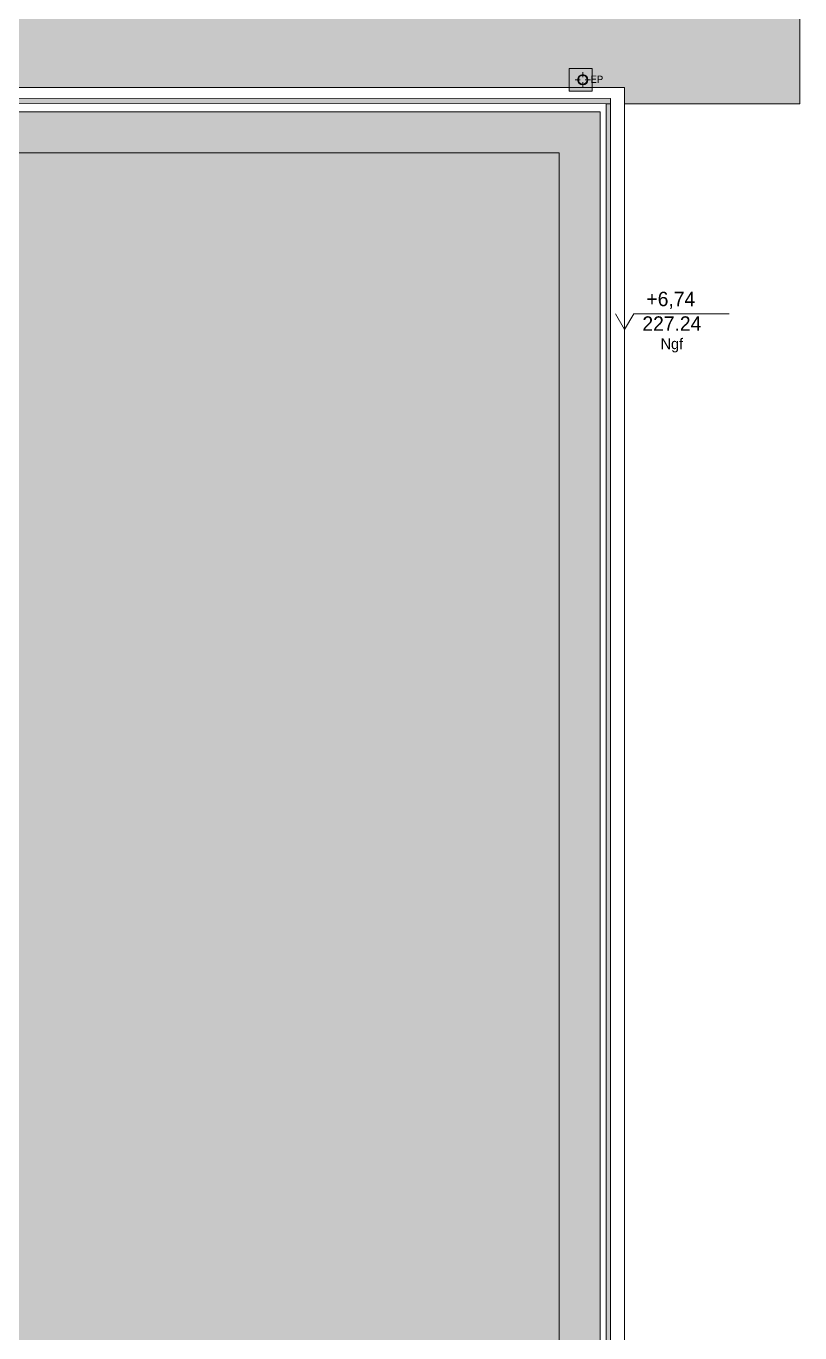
# Model space of a CAD drawing. Header units: centimetres. Extents: x 2738 to 7810, y 2495 to 5758.
# Drawn here: x 7051 to 7810, y 3696 to 4977 of the extents above; entities that cross this region are included whole.
import ezdxf

# ---------------------------------------------------------------- set-up
doc = ezdxf.new("R2010")
doc.units = ezdxf.units.CM
doc.header["$LTSCALE"] = 12.7
for name, color, linetype, lineweight in [('B GÈnÈral', 7, 'Continuous', 5), ('B Général', 7, 'Continuous', 5), ('C ANNOTATIONS-niveaux', 7, 'Continuous', 5), ('C ANNOTATIONS-prestations', 7, 'Continuous', 5)]:
    doc.layers.add(name, color=color, linetype=linetype, lineweight=lineweight)
doc.styles.add('Eurostile', font='')
doc.styles.get('Eurostile').set_extended_font_data('Eurostile')

# ---------------------------------------------------------------- blocks, each defined once
blk = doc.blocks.new('Groupe-9-1')
at = {"layer": 'B GÈnÈral', "linetype": 'Continuous', "lineweight": 0}
h = blk.add_hatch(color=7, dxfattribs=at)
h.paths.add_polyline_path([(6766.8, 4893.4), (7614.5, 4893.4), (7614.5, 3541.4), (6871, 3541.4), (6871, 3541.4), (6766.8, 3541.4), (6766.8, 3943.9), (6859.4, 3943.9), (6859.4, 4490.1), (6766.8, 4490.1)])
h.paths.add_polyline_path([(7574.5, 4853.4), (6806.8, 4853.4), (6806.8, 4530.1), (6899.4, 4530.1), (6899.4, 3903.9), (6806.8, 3903.9), (6806.8, 3581.4), (6856.4, 3581.4), (7574.5, 3581.4)])
at = {"layer": 'B GÈnÈral', "linetype": 'Continuous', "lineweight": 5}
h = blk.add_hatch(dxfattribs=at)
h.set_pattern_fill('H_BETON', style=0, pattern_type=2)
h.set_pattern_definition([(-142.125, (18.52, 3.53), (43.7117, -46.2287), [20.1116, -70.0022]), (-46.603, (18.52, 3.53), (74.8986, 50.107), [10.1363, -53.48606]), (-168.1342, (25.97, -3.92), (43.22876, -46.14675), [23.8315, -66.28233]), (-45, (74.487, 21.94), (26.14722, 36.694), [3.74198, -41.31494]), (28.99596, (32.19, 40.13), (42.29579, -18.18976), [4.24987, -37.59605]), (-23.1986, (33.07, 39.688), (10.64927, 43.78035), [6.71663, -38.34028]), (-45.27307, (35.91, 42.19), (26.3218, 36.56896), [6.6235, -39.4178]), (-170.5377, (0, 0), (58.6455, -170.4193), [10.729, -169.4987]), (-107.3538, (-22.49, 19.844), (44.63721, -6.13557), [7.39208, -37.66483]), (-54.46244, (-22.49, 19.844), (45.86113, -6.17366), [7.58682, -37.4701]), (179.84497, (-18.991, 13.656), (41.80673, -21.85841), [5.26239, -34.29632])])
h.paths.add_polyline_path([(6806.8, 3903.9), (6806.8, 3581.4), (7574.5, 3581.4), (7574.5, 4853.4), (6806.8, 4853.4), (6806.8, 4530.1), (6899.4, 4530.1), (6899.4, 3903.9)])
at = {"layer": 'B Général', "color": 7, "linetype": 'Continuous', "lineweight": 20, "flags": 128}
for points in [[(6766.8, 4893.4), (7614.5, 4893.4), (7614.5, 3541.4), (6871, 3541.4), (6871, 3541.4), (6766.8, 3541.4), (6766.8, 3943.9), (6859.4, 3943.9), (6859.4, 4490.1), (6766.8, 4490.1)], [(7574.5, 4853.4), (6806.8, 4853.4), (6806.8, 4530.1), (6899.4, 4530.1), (6899.4, 3903.9), (6806.8, 3903.9), (6806.8, 3581.4), (6856.4, 3581.4), (7574.5, 3581.4), (7574.5, 4853.4)]]:
    blk.add_lwpolyline(points, close=True, dxfattribs=at)
at = {"layer": 'B Général', "color": 7, "linetype": 'Continuous', "lineweight": 5, "flags": 128}
blk.add_lwpolyline([(6806.8, 3903.9), (6806.8, 3581.4), (7574.5, 3581.4), (7574.5, 4853.4), (6806.8, 4853.4), (6806.8, 4530.1), (6899.4, 4530.1), (6899.4, 3903.9)], close=True, dxfattribs=at)
blk = doc.blocks.new('Alti BAT A ACCROTERE R+2')
at = {"layer": 'B Général', "color": 7, "linetype": 'Continuous', "lineweight": 13, "flags": 128}
blk.add_lwpolyline([(56.6, 6.5), (-37.1, 6.5), (-46.1, -9), (-55.1, 6.5)], dxfattribs=at)
at = {"layer": 'C ANNOTATIONS-niveaux', "color": 7, "attachment_point": 2, "rotation": 360, "line_spacing_factor": 0.894142, "style": 'Eurostile'}
for s, insert, char_height in [('+6,74', (-0.7, 28), 14.12), ('227.24', (0.3, 3.9), 14.12), ('Ngf', (0.3, -17.7), 10.59)]:
    blk.add_mtext(s, dxfattribs=dict(at, insert=insert, char_height=char_height))
blk = doc.blocks.new('EP')
at = {"layer": 'B GÈnÈral', "linetype": 'Continuous', "lineweight": 0}
h = blk.add_hatch(color=7, dxfattribs=at)
edge = h.paths.add_edge_path()
edge.add_arc((0, 0), 5, 0, 180, ccw=False)
edge.add_arc((0, 0), 5, 180, 360, ccw=False)
edge = h.paths.add_edge_path()
edge.add_arc((0, 0), 4.33, 0, 180, ccw=False)
edge.add_arc((0, 0), 4.33, 180, 360, ccw=False)
at = {"layer": 'B Général', "color": 7, "linetype": 'Continuous', "lineweight": 5}
for p, q in [((-7.5, 0), (-2.5, 0)), ((0, 7.5), (0, 2.5)), ((7.5, 0), (2.5, 0)), ((0, -7.5), (0, -2.5))]:
    blk.add_line(p, q, dxfattribs=at)
at = {"layer": 'B Général', "color": 7, "linetype": 'Continuous', "lineweight": 5, "flags": 128}
for points in [[(-5, 0, -1), (5, 0, -1)], [(-4.3, 0, -1), (4.3, 0, -1)]]:
    blk.add_lwpolyline(points, format="xyb", close=True, dxfattribs=at)
at = {"layer": 'C ANNOTATIONS-prestations', "insert": (7.5, 4), "char_height": 7.06, "attachment_point": 1, "line_spacing_factor": 0.894142, "style": 'Eurostile'}
blk.add_mtext('EP', dxfattribs=at)

msp = doc.modelspace()

# ---------------------------------------------------------------- hatches: boundary and pattern name
at = {"layer": 'B GÈnÈral', "linetype": 'Continuous', "lineweight": 0, "true_color": 0xeeeeee}
msp.add_hatch(color=7, dxfattribs=at).paths.add_polyline_path([(7810.5, 4901.3), (7638.5, 4901.3), (7638.5, 4917.4), (5409, 4917.4), (5409, 5123.4), (7810.5, 5123.4)])
at = {"layer": 'B GÈnÈral', "linetype": 'Continuous', "lineweight": 0, "true_color": 0xbbbbbb}
for points in [[(7584.3, 4936.1), (7606.8, 4936.1), (7606.8, 4913.6), (7584.3, 4913.6)], [(6207.9, 4906.7), (6207.9, 4901.7), (7624.6, 4901.4), (7624.6, 4906.4)], [(7624.6, 3533.4), (7624.6, 4901.4), (7620.4, 4901.4), (7620.4, 3533.4)]]:
    msp.add_hatch(color=9, dxfattribs=at).paths.add_polyline_path(points)

# ---------------------------------------------------------------- linework, layer by layer
at = {"layer": 'B Général', "color": 7, "linetype": 'Continuous', "lineweight": 5, "flags": 128}
for points in [[(7810.5, 4901.3), (7638.5, 4901.3), (7638.5, 4917.4), (5409, 4917.4), (5409, 5123.4), (7810.5, 5123.4)], [(7584.3, 4936.1), (7606.8, 4936.1), (7606.8, 4913.6), (7584.3, 4913.6)], [(6207.9, 3517.4), (6207.9, 3541.4), (7614.5, 3541.4), (7614.5, 4893.4), (6207.9, 4893.3), (6207.9, 4917.4), (7638.5, 4917.4), (7638.5, 3517.4)]]:
    msp.add_lwpolyline(points, close=True, dxfattribs=at)
at = {"layer": 'B Général', "linetype": 'Continuous', "lineweight": 5, "flags": 128}
msp.add_lwpolyline([(6207.9, 4906.7), (6207.9, 4901.7), (7624.6, 4901.4), (7624.6, 4906.4)], close=True, dxfattribs=at)
msp.add_lwpolyline([(7624.6, 3533.4), (7624.6, 4901.4), (7620.4, 4901.4), (7620.4, 3533.4)], dxfattribs=at)

# ---------------------------------------------------------------- block references
at = {"layer": 'B Général', "color": 7}
for name, p in [('EP', (7597.5, 4924.9)), ('Groupe-9-1', (0, 0))]:
    msp.add_blockref(name, p, dxfattribs=at)
at = {"layer": 'C ANNOTATIONS-prestations'}
msp.add_blockref('Alti BAT A ACCROTERE R+2', (7684.6, 4689), dxfattribs=at)

doc.saveas('drawing.dxf')
